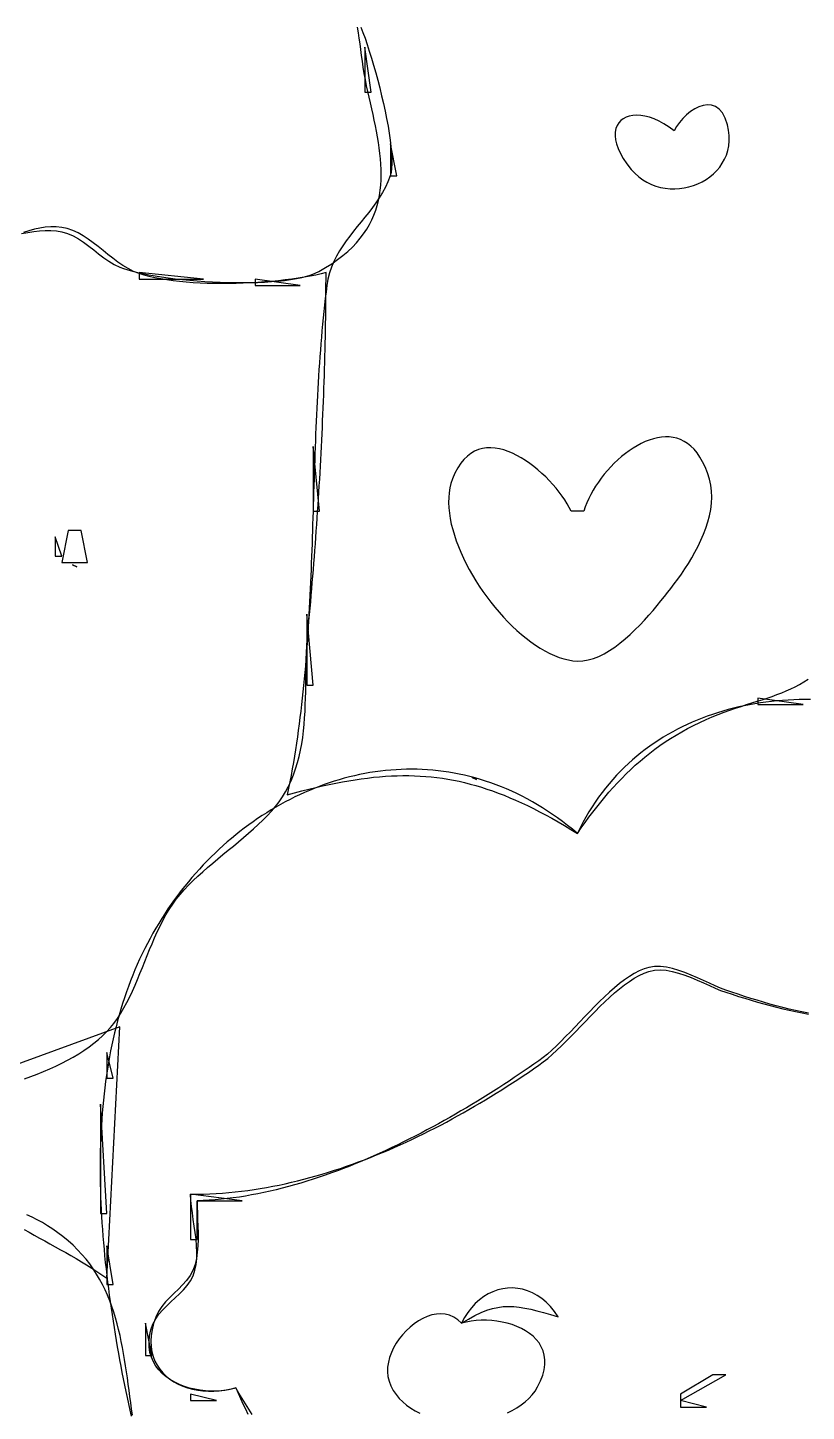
# Model space of a CAD drawing. Extents: x 0 to 1391, y 0 to 1579.
# Drawn here: x 210.7 to 331.5, y 420.3 to 635 of the extents above; entities that cross this region are included whole.
import ezdxf

# ---------------------------------------------------------------- set-up
doc = ezdxf.new("R2010")
doc.units = 0
for name, color, linetype in [('C13', 13, 'CONTINUOUS'), ('C141', 141, 'CONTINUOUS'), ('C153', 153, 'CONTINUOUS'), ('C21', 21, 'CONTINUOUS'), ('C23', 23, 'CONTINUOUS'), ('C25', 25, 'CONTINUOUS'), ('C252', 252, 'CONTINUOUS'), ('C253', 253, 'CONTINUOUS'), ('C33', 33, 'CONTINUOUS'), ('C35', 35, 'CONTINUOUS'), ('C41', 41, 'CONTINUOUS'), ('C59', 59, 'CONTINUOUS'), ('C7', 7, 'CONTINUOUS')]:
    doc.layers.add(name, color=color, linetype=linetype)

msp = doc.modelspace()

# ---------------------------------------------------------------- linework, layer by layer
at = {"layer": 'C13'}
for points in [[(209.7805, 603.0456), (210.728, 603.2286), (211.6591, 603.3747), (212.5718, 603.4778), (213.4642, 603.5319), (214.3344, 603.5309), (215.1803, 603.4685), (216, 603.3387), (216.9107, 603.0814), (217.7762, 602.7092), (218.6053, 602.2443), (219.4071, 601.7089), (220.1904, 601.1253), (220.964, 600.5158), (221.737, 599.9026), (222.5181, 599.308), (223.3164, 598.7542), (224.1407, 598.2634), (225, 597.858), (225.581, 597.6422), (226.2381, 597.4328), (226.9663, 597.2303), (227.7604, 597.0353), (228.6153, 596.8486), (229.5257, 596.6706), (230.4867, 596.502), (231.4929, 596.3435), (232.5394, 596.1956), (233.621, 596.059), (234.7325, 595.9344), (235.8688, 595.8223), (237.0248, 595.7234), (238.1953, 595.6383), (239.3752, 595.5676), (240.5594, 595.5119), (241.7427, 595.472), (242.92, 595.4483), (244.0862, 595.4416), (245.2361, 595.4524), (246.3645, 595.4814), (247.4664, 595.5292), (248.5367, 595.5964), (249.5701, 595.6837), (250.5616, 595.7916), (251.5059, 595.9209), (252.3981, 596.0721), (253.2329, 596.2459), (254.0052, 596.4428), (254.7098, 596.6635), (255.3418, 596.9087), (255.8958, 597.179), (256.9298, 597.7757), (257.8934, 598.3862), (258.7885, 599.0101), (259.6173, 599.6471), (260.3818, 600.2969), (261.0841, 600.9591), (261.7263, 601.6335), (262.3104, 602.3198), (262.8385, 603.0176), (263.3127, 603.7266), (263.735, 604.4466), (264.1076, 605.1773), (264.4325, 605.9182), (264.7117, 606.6692), (264.9473, 607.4299), (265.1415, 608.1999), (265.2962, 608.9791), (265.4136, 609.7671), (265.4957, 610.5635), (265.5446, 611.3682), (265.5624, 612.1806), (265.5511, 613.0007), (265.5128, 613.828), (265.4496, 614.6623), (265.3635, 615.5031), (265.2567, 616.3504), (265.1311, 617.2036), (264.9889, 618.0626), (264.8322, 618.927), (264.6629, 619.7964), (264.4832, 620.6707), (264.2952, 621.5495), (264.1009, 622.4324), (263.9024, 623.3193), (263.7018, 624.2097), (263.5011, 625.1033), (263.3024, 626), (263.1052, 626.9613), (262.9343, 627.9121), (262.7844, 628.8519), (262.65, 629.7799), (262.5258, 630.6956), (262.4066, 631.5983), (262.287, 632.4873), (262.1617, 633.3621), (262.0253, 634.2219), (261.8726, 635.0661)], [(332.1612, 530.7706), (331.2872, 530.7712), (330.415, 530.7572), (329.5448, 530.7285), (328.6768, 530.685), (327.8114, 530.6266), (326.949, 530.5533), (326.0897, 530.4648), (325.2339, 530.3611), (324.3819, 530.2421), (323.534, 530.1076), (322.6905, 529.9577), (321.8517, 529.7921), (321.0179, 529.6107), (320.1894, 529.4135), (319.3664, 529.2003), (318.5494, 528.9711), (317.7385, 528.7256), (316.9342, 528.464), (316.1367, 528.1859), (315.3462, 527.8913), (314.5631, 527.5802), (313.7878, 527.2523), (313.0204, 526.9076), (312.2613, 526.546), (311.5109, 526.1674), (310.7693, 525.7717), (310.0369, 525.3587), (309.3141, 524.9283), (308.601, 524.4806), (307.898, 524.0153), (307.2054, 523.5323), (306.5235, 523.0315), (305.8526, 522.5129), (305.1931, 521.9763), (304.5451, 521.4216), (303.909, 520.8487), (303.2851, 520.2575), (302.6737, 519.6479), (302.0751, 519.0198), (301.4897, 518.3731), (300.9176, 517.7076), (300.3592, 517.0234), (299.8148, 516.3202), (299.2848, 515.5979), (298.7693, 514.8565), (298.2687, 514.0958), (297.7834, 513.3158), (297.3135, 512.5163), (296.8594, 511.6972), (296.4215, 510.8585), (296, 510)], [(296, 510), (295.2393, 510.6334), (294.4741, 511.2446), (293.7045, 511.8336), (292.9308, 512.4006), (292.153, 512.9458), (291.3715, 513.4692), (290.5863, 513.9711), (289.7977, 514.4515), (289.0057, 514.9107), (288.2108, 515.3488), (287.4128, 515.766), (286.6122, 516.1623), (285.809, 516.538), (285.0035, 516.8931), (284.1957, 517.2279), (283.386, 517.5425), (282.5744, 517.837), (281.7612, 518.1116), (280.9465, 518.3665), (280.1305, 518.6017), (279.3134, 518.8175), (278.4954, 519.014), (277.6767, 519.1913), (276.8574, 519.3496), (276.0377, 519.489), (275.2178, 519.6097), (274.3979, 519.7119), (273.5781, 519.7956), (272.7587, 519.8611), (271.9398, 519.9085), (271.1217, 519.9379), (270.3043, 519.9495), (269.4881, 519.9434), (268.6731, 519.9198), (267.8595, 519.8789), (267.0475, 519.8207), (266.2374, 519.7455), (265.4291, 519.6533), (264.6231, 519.5444), (263.8193, 519.4189), (263.0181, 519.277), (262.2195, 519.1187), (261.4238, 518.9442), (260.6312, 518.7537), (259.8418, 518.5474), (259.0558, 518.3253), (258.2734, 518.0877), (257.4947, 517.8347), (256.72, 517.5664), (255.9495, 517.283), (255.1832, 516.9846), (254.4215, 516.6714), (253.6644, 516.3435), (252.9122, 516.0011), (252.165, 515.6444), (251.4231, 515.2734), (250.6865, 514.8884), (249.9555, 514.4895), (249.2303, 514.0768), (248.511, 513.6504), (247.7978, 513.2106), (247.0909, 512.7575), (246.3905, 512.2912), (245.6968, 511.8119), (245.0099, 511.3198), (244.33, 510.8149), (243.6573, 510.2974), (242.992, 509.7676), (242.3343, 509.2254), (241.6843, 508.6712), (241.0423, 508.105), (240.4083, 507.5269), (239.7827, 506.9372), (239.1655, 506.336), (238.5569, 505.7234), (237.9572, 505.0996), (237.3665, 504.4647), (236.785, 503.8189), (236.2128, 503.1623), (235.6502, 502.4951), (235.0973, 501.8174), (234.5543, 501.1295), (234.0215, 500.4313), (233.4989, 499.7231), (232.9867, 499.0051), (232.4852, 498.2773), (231.9945, 497.54), (231.5148, 496.7932), (231.0463, 496.0372), (230.5891, 495.272), (230.1435, 494.4979), (229.7095, 493.715), (229.2875, 492.9233), (228.8776, 492.1232), (228.4799, 491.3147), (228.0946, 490.498), (227.722, 489.6732), (227.3622, 488.8404), (227.0154, 488), (226.6761, 487.1378), (226.35, 486.2684), (226.0371, 485.392), (225.7372, 484.5085), (225.45, 483.6183), (225.1755, 482.7216), (224.9134, 481.8184), (224.6637, 480.909), (224.4262, 479.9935), (224.2007, 479.0722), (223.987, 478.1451), (223.7851, 477.2125), (223.5947, 476.2745), (223.4157, 475.3313), (223.2479, 474.3831), (223.0912, 473.43), (222.9455, 472.4723), (222.8105, 471.51), (222.6861, 470.5435), (222.5722, 469.5727), (222.4686, 468.598), (222.3751, 467.6195), (222.2916, 466.6373), (222.218, 465.6517), (222.154, 464.6628), (222.0996, 463.6708), (222.0545, 462.6758), (222.0186, 461.6781), (221.9918, 460.6777), (221.9739, 459.675), (221.9647, 458.67), (221.9641, 457.6629), (221.972, 456.6539), (221.9881, 455.6431), (222.0123, 454.6309), (222.0445, 453.6172), (222.0845, 452.6023), (222.1322, 451.5864), (222.1873, 450.5696), (222.2498, 449.5522), (222.3195, 448.5342), (222.3962, 447.5159), (222.4798, 446.4974), (222.57, 445.4789), (222.6669, 444.4605), (222.7701, 443.4426), (222.8796, 442.4251), (222.9952, 441.4084), (223.1167, 440.3925), (223.244, 439.3777), (223.3769, 438.364), (223.5153, 437.3518), (223.659, 436.3411), (223.8078, 435.3322), (223.9617, 434.3252), (224.1204, 433.3202), (224.2838, 432.3175), (224.4517, 431.3173), (224.624, 430.3196), (224.8005, 429.3248), (224.981, 428.3328), (225.1655, 427.344), (225.3537, 426.3585), (225.5455, 425.3765), (225.7408, 424.3981), (225.9393, 423.4235), (226.141, 422.4529), (226.3457, 421.4864), (226.5531, 420.5243), (226.7632, 419.5668)], [(245.5518, 419.8668), (245.0277, 420.6855), (244.5104, 421.5082), (244.0001, 422.335), (243.4966, 423.1656), (243, 424), (242.2844, 423.7892), (241.5324, 423.6298), (240.7508, 423.5218), (239.9467, 423.4651), (239.1269, 423.4596), (238.2985, 423.5052), (237.4684, 423.6019), (236.6436, 423.7495), (235.8311, 423.9482), (235.0377, 424.1977), (234.2706, 424.498), (233.5366, 424.8491), (232.8428, 425.2508), (232.196, 425.7032), (231.6033, 426.2061), (231.0716, 426.7595), (230.6079, 427.3633), (230.2192, 428.0174), (229.9124, 428.7219), (229.6944, 429.4765), (229.5724, 430.2813), (229.5531, 431.1362), (229.6437, 432.0412), (229.851, 432.9961), (230.1619, 433.8657), (230.5822, 434.6589), (231.0917, 435.3893), (231.6703, 436.0702), (232.2978, 436.7153), (232.9543, 437.3381), (233.6195, 437.952), (234.2733, 438.5708), (234.8956, 439.2078), (235.4663, 439.8766), (235.9652, 440.5907), (236.3723, 441.3637), (236.6674, 442.2091), (236.8517, 443.1183), (236.9472, 444.0627), (236.9674, 445.0357), (236.9259, 446.0308), (236.8362, 447.0415), (236.712, 448.061), (236.5667, 449.083), (236.414, 450.1009), (236.2674, 451.1081), (236.1405, 452.098), (236.0468, 453.0641), (236, 454), (236.9901, 454.0079), (237.9788, 454.0313), (238.9661, 454.07), (239.9518, 454.1237), (240.936, 454.1923), (241.9185, 454.2755), (242.8994, 454.3732), (243.8784, 454.485), (244.8556, 454.6109), (245.8309, 454.7505), (246.8043, 454.9037), (247.7756, 455.0702), (248.7449, 455.2499), (249.712, 455.4425), (250.6769, 455.6478), (251.6395, 455.8657), (252.5998, 456.0958), (253.5577, 456.3379), (254.5132, 456.592), (255.4661, 456.8576), (256.4164, 457.1348), (257.3641, 457.4231), (258.3091, 457.7224), (259.2513, 458.0325), (260.1907, 458.3532), (261.1272, 458.6843), (262.0608, 459.0255), (262.9913, 459.3766), (263.9188, 459.7375), (264.8431, 460.1079), (265.7641, 460.4875), (266.682, 460.8763), (267.5965, 461.2739), (268.5076, 461.6802), (269.4152, 462.0949), (270.3193, 462.5179), (271.2199, 462.9488), (272.1168, 463.3876), (273.01, 463.8339), (273.8994, 464.2876), (274.785, 464.7485), (275.6668, 465.2164), (276.5445, 465.6909), (277.4183, 466.172), (278.2879, 466.6594), (279.1534, 467.1529), (280.0148, 467.6522), (280.8718, 468.1572), (281.7245, 468.6677), (282.5729, 469.1834), (283.4167, 469.7042), (284.2561, 470.2297), (285.0909, 470.7599), (285.921, 471.2944), (286.7465, 471.8331), (287.5671, 472.3758), (288.383, 472.9222), (289.1939, 473.4721), (290, 474.0254), (290.6923, 474.5302), (291.3927, 475.0903), (292.1006, 475.6995), (292.8157, 476.3514), (293.5374, 477.0399), (294.2651, 477.7588), (294.9985, 478.5018), (295.737, 479.2627), (296.48, 480.0353), (297.2272, 480.8133), (297.978, 481.5906), (298.732, 482.3609), (299.4885, 483.118), (300.2472, 483.8557), (301.0075, 484.5677), (301.769, 485.2478), (302.5311, 485.8898), (303.2934, 486.4875), (304.0553, 487.0347), (304.8163, 487.525), (305.576, 487.9524), (306.3339, 488.3105), (307.0895, 488.5933), (307.9386, 488.7834), (308.8299, 488.8343), (309.7549, 488.7638), (310.7053, 488.5902), (311.6724, 488.3313), (312.6479, 488.0052), (313.6232, 487.6299), (314.5901, 487.2235), (315.5399, 486.804), (316.4642, 486.3893), (317.3547, 485.9975), (318.2027, 485.6467), (319, 485.3549), (319.9828, 485.0311), (320.9655, 484.7158), (321.9482, 484.4094), (322.9314, 484.1126), (323.915, 483.8257), (324.8996, 483.5494), (325.8851, 483.2843), (326.872, 483.0308), (327.8605, 482.7895), (328.8508, 482.561), (329.8431, 482.3458), (330.8377, 482.1445), (331.8348, 481.9575)]]:
    msp.add_lwpolyline(points, dxfattribs=at)
at = {"layer": 'C141'}
for points in [[(262.4124, 635.0713), (262.7257, 634.2485), (263.0483, 633.3498), (263.3776, 632.3838), (263.7105, 631.3589), (264.0444, 630.2837), (264.3762, 629.1666), (264.7032, 628.0161), (265.0224, 626.8408), (265.3312, 625.6491), (265.6265, 624.4495), (265.9056, 623.2505), (266.1655, 622.0605), (266.4035, 620.8882), (266.6167, 619.7419), (266.8021, 618.6302), (266.9571, 617.5615), (267.0787, 616.5444), (267.1641, 615.5874), (267.2103, 614.6989), (267.2146, 613.8874), (267.1742, 613.1614), (267.0861, 612.5294), (266.9475, 612), (266.6021, 611.1077), (266.2023, 610.2505), (265.7547, 609.4242), (265.266, 608.6245), (264.7429, 607.8472), (264.1921, 607.0881), (263.6201, 606.3429), (263.0337, 605.6074), (262.4396, 604.8774), (261.8444, 604.1486), (261.2547, 603.4167), (260.6773, 602.6776), (260.1189, 601.927), (259.586, 601.1607), (259.0854, 600.3744), (258.6237, 599.5639), (258.2076, 598.7249), (257.8438, 597.8533), (257.5389, 596.9447), (257.2997, 595.995), (257.1327, 595), (257.0088, 593.9961), (256.8905, 592.9924), (256.7775, 591.9888), (256.6698, 590.9854), (256.5672, 589.9821), (256.4694, 588.9789), (256.3763, 587.9758), (256.2878, 586.9729), (256.2036, 585.9701), (256.1236, 584.9675), (256.0477, 583.9649), (255.9756, 582.9625), (255.9072, 581.9602), (255.8423, 580.958), (255.7807, 579.956), (255.7224, 578.954), (255.667, 577.9522), (255.6145, 576.9505), (255.5646, 575.9489), (255.5172, 574.9474), (255.4722, 573.946), (255.4292, 572.9447), (255.3883, 571.9435), (255.3492, 570.9425), (255.3117, 569.9415), (255.2757, 568.9406), (255.241, 567.9399), (255.2074, 566.9392), (255.1748, 565.9386), (255.143, 564.9381), (255.1118, 563.9378), (255.081, 562.9375), (255.0505, 561.9373), (255.0202, 560.9372), (254.9897, 559.9371), (254.959, 558.9372), (254.9279, 557.9373), (254.8963, 556.9376), (254.8639, 555.9379), (254.8306, 554.9383), (254.7962, 553.9388), (254.7605, 552.9393), (254.7234, 551.9399), (254.6847, 550.9406), (254.6443, 549.9414), (254.6019, 548.9422), (254.5574, 547.9431), (254.5106, 546.9441), (254.4613, 545.9452), (254.4095, 544.9463), (254.3548, 543.9474), (254.2972, 542.9487), (254.2365, 541.95), (254.1725, 540.9513), (254.105, 539.9527), (254.0338, 538.9542), (253.9588, 537.9557), (253.8799, 536.9573), (253.7968, 535.9589), (253.7094, 534.9606), (253.6174, 533.9623), (253.5208, 532.9641), (253.4194, 531.9659), (253.313, 530.9678), (253.2014, 529.9697), (253.0844, 528.9716), (252.962, 527.9736), (252.8338, 526.9756), (252.6998, 525.9777), (252.5597, 524.9798), (252.4135, 523.9819), (252.2609, 522.9841), (252.1017, 521.9863), (251.9359, 520.9885), (251.7631, 519.9907), (251.5833, 518.993), (251.3963, 517.9953), (251.2019, 516.9976), (251, 516), (252.1315, 516.3039), (253.2431, 516.5925), (254.3355, 516.8654), (255.4095, 517.1226), (256.4659, 517.3637), (257.5054, 517.5887), (258.5287, 517.7974), (259.5367, 517.9895), (260.5301, 518.1649), (261.5097, 518.3233), (262.4762, 518.4647), (263.4303, 518.5889), (264.3729, 518.6955), (265.3047, 518.7845), (266.2265, 518.8557), (267.139, 518.9089), (268.043, 518.9439), (268.9392, 518.9605), (269.8285, 518.9586), (270.7115, 518.9379), (271.5891, 518.8983), (272.4619, 518.8395), (273.3308, 518.7615), (274.1966, 518.664), (275.0599, 518.5468), (275.9216, 518.4098), (276.7823, 518.2527), (277.643, 518.0754), (278.5042, 517.8777), (279.3669, 517.6594), (280.2317, 517.4204), (281.0994, 517.1604), (281.9708, 516.8792), (282.8466, 516.5768), (283.7276, 516.2528), (284.6145, 515.9071), (285.5082, 515.5395), (286.4094, 515.1499), (287.3188, 514.7381), (288.2372, 514.3038), (289.1654, 513.8469), (290.1041, 513.3672), (291.0541, 512.8645), (292.0161, 512.3387), (292.9909, 511.7895), (293.9794, 511.2167), (294.9821, 510.6203), (296, 510), (296.5831, 510.8432), (297.1723, 511.6737), (297.7684, 512.4911), (298.372, 513.2953), (298.9838, 514.086), (299.6044, 514.863), (300.2347, 515.6261), (300.8752, 516.375), (301.5266, 517.1096), (302.1897, 517.8297), (302.8652, 518.5349), (303.5536, 519.2251), (304.2557, 519.9), (304.9722, 520.5595), (305.7038, 521.2033), (306.4512, 521.8312), (307.215, 522.443), (307.9959, 523.0384), (308.7946, 523.6173), (309.6119, 524.1793), (310.4484, 524.7243), (311.3047, 525.2521), (312.1816, 525.7625), (313.0798, 526.2551), (314, 526.7299), (314.9918, 527.2103), (315.9637, 527.6523), (316.916, 528.0592), (317.8492, 528.4348), (318.7635, 528.7826), (319.6594, 529.1063), (320.5372, 529.4094), (321.3972, 529.6955), (322.2398, 529.9683), (323.0653, 530.2314), (323.8741, 530.4884), (324.6666, 530.7428), (325.4431, 530.9983), (326.204, 531.2585), (326.9496, 531.527), (327.6803, 531.8074), (328.3964, 532.1033), (329.0983, 532.4183), (329.7864, 532.7561), (330.461, 533.1201), (331.1224, 533.5141), (331.771, 533.9416)], [(210.1595, 448.5563), (210.9539, 448.1072), (211.7548, 447.6599), (212.5611, 447.2132), (213.3714, 446.7663), (214.1847, 446.3179), (214.9999, 445.8672), (215.8158, 445.4131), (216.6312, 444.9544), (217.445, 444.4903), (218.256, 444.0196), (219.0632, 443.5413), (219.8653, 443.0544), (220.6611, 442.5579), (221.4496, 442.0506), (222.2296, 441.5317), (223, 441), (225, 480), (195, 469)]]:
    msp.add_lwpolyline(points, dxfattribs=at)
at = {"layer": 'C153'}
msp.add_lwpolyline([(226.983, 419.7494), (226.8432, 420.7082), (226.7085, 421.6682), (226.5769, 422.6288), (226.4468, 423.5892), (226.3164, 424.5486), (226.1839, 425.5064), (226.0475, 426.4618), (225.9054, 427.4142), (225.7559, 428.3627), (225.5972, 429.3066), (225.4275, 430.2452), (225.2451, 431.1779), (225.0482, 432.1038), (224.835, 433.0222), (224.6037, 433.9324), (224.3525, 434.8337), (224.0798, 435.7253), (223.7837, 436.6066), (223.4624, 437.4767), (223.1142, 438.335), (222.7372, 439.1808), (222.3298, 440.0132), (221.8902, 440.8316), (221.4165, 441.6353), (220.907, 442.4235), (220.36, 443.1955), (219.7736, 443.9506), (219.1461, 444.688), (218.4757, 445.407), (217.7606, 446.1069), (216.9992, 446.787), (216.2037, 447.4416), (215.4068, 448.0505), (214.6084, 448.6153), (213.8085, 449.1373), (213.0071, 449.6179), (212.2042, 450.0585), (211.3998, 450.4606), (210.5939, 450.8255)], dxfattribs=at)
at = {"layer": 'C21'}
for points in [[(228, 596.8541), (227.1441, 597.1932), (226.3151, 597.613), (225.5087, 598.0993), (224.7204, 598.6381), (223.9459, 599.2154), (223.1808, 599.817), (222.4208, 600.4288), (221.6616, 601.0369), (220.8986, 601.6272), (220.1277, 602.1856), (219.3444, 602.698), (218.5443, 603.1504), (217.7231, 603.5287), (216.8764, 603.8189), (216, 604.0069), (215.1517, 604.0906), (214.3052, 604.0956), (213.4597, 604.0293), (212.6149, 603.8995), (211.7701, 603.7138), (210.925, 603.4796), (210.079, 603.2048)], [(233.2206, 499), (233.7774, 499.7666), (234.3766, 500.5156), (235.0143, 501.2487), (235.6864, 501.9673), (236.3891, 502.673), (237.1182, 503.3672), (237.8698, 504.0516), (238.64, 504.7276), (239.4248, 505.3968), (240.2201, 506.0606), (241.0222, 506.7207), (241.8268, 507.3786), (242.6302, 508.0358), (243.4283, 508.6938), (244.2171, 509.3541), (244.9926, 510.0183), (245.751, 510.6879), (246.4881, 511.3644), (247.2001, 512.0494), (247.883, 512.7444), (248.5327, 513.4509), (249.1454, 514.1705), (249.717, 514.9046), (250.2436, 515.6548), (250.7212, 516.4227), (251.1458, 517.2098), (251.5761, 518.1325), (251.9573, 519.0681), (252.2924, 520.0157), (252.5846, 520.9742), (252.8369, 521.9429), (253.0525, 522.9206), (253.2344, 523.9064), (253.3857, 524.8995), (253.5095, 525.8989), (253.6089, 526.9036), (253.687, 527.9127), (253.7469, 528.9252), (253.7916, 529.9402), (253.8243, 530.9568), (253.8481, 531.9739), (253.866, 532.9908), (253.8812, 534.0063), (253.8967, 535.0196), (253.9156, 536.0298), (253.941, 537.0358), (253.976, 538.0368), (254.0237, 539.0318), (254.0873, 540.0198), (254.1697, 541), (254.2626, 541.9845), (254.3543, 542.9705), (254.4447, 543.9579), (254.5338, 544.9468), (254.6215, 545.9371), (254.7079, 546.9286), (254.793, 547.9214), (254.8767, 548.9153), (254.959, 549.9105), (255.0398, 550.9067), (255.1193, 551.9039), (255.1974, 552.9021), (255.274, 553.9013), (255.3491, 554.9013), (255.4228, 555.9022), (255.495, 556.9038), (255.5657, 557.9062), (255.6348, 558.9092), (255.7025, 559.9129), (255.7686, 560.9171), (255.8331, 561.9218), (255.8961, 562.927), (255.9575, 563.9326), (256.0173, 564.9385), (256.0754, 565.9447), (256.132, 566.9512), (256.1869, 567.9579), (256.2401, 568.9647), (256.2917, 569.9716), (256.3416, 570.9786), (256.3897, 571.9855), (256.4362, 572.9924), (256.481, 573.9991), (256.524, 575.0057), (256.5652, 576.0121), (256.6047, 577.0181), (256.6423, 578.0239), (256.6782, 579.0292), (256.7123, 580.0341), (256.7445, 581.0386), (256.7749, 582.0425), (256.8035, 583.0457), (256.8301, 584.0484), (256.8549, 585.0503), (256.8778, 586.0515), (256.8987, 587.0519), (256.9178, 588.0514), (256.9349, 589.0501), (256.95, 590.0477), (256.9632, 591.0444), (256.9744, 592.0399), (256.9835, 593.0344), (256.9907, 594.0277), (256.9958, 595.0197), (256.9989, 596.0105), (257, 597), (256.2264, 596.8067), (255.4042, 596.6228), (254.5367, 596.4487), (253.6277, 596.2848), (252.6808, 596.1317), (251.6996, 595.9898), (250.6877, 595.8594), (249.6488, 595.7412), (248.5864, 595.6355), (247.5043, 595.5428), (246.4059, 595.4635), (245.295, 595.3982), (244.1752, 595.3472), (243.0501, 595.311), (241.9233, 595.29), (240.7984, 595.2848), (239.6791, 595.2958), (238.569, 595.3234), (237.4716, 595.368), (236.3907, 595.4302), (235.3299, 595.5104), (234.2927, 595.6091), (233.2829, 595.7266), (232.304, 595.8635), (231.3596, 596.0202), (230.4533, 596.1971), (229.5889, 596.3948), (228.7699, 596.6137), (228, 596.8542)], [(210.2336, 471.931), (211.2325, 472.2845), (212.2213, 472.6574), (213.1975, 473.0496), (214.1584, 473.4611), (215.1014, 473.8918), (216.0239, 474.3415), (216.9233, 474.8101), (217.7971, 475.2977), (218.6425, 475.8039), (219.4571, 476.3289), (220.2382, 476.8724), (220.9833, 477.4343), (221.6896, 478.0146), (222.3547, 478.6132), (222.9759, 479.23), (223.5506, 479.8648), (224.0763, 480.5177), (224.6342, 481.2946), (225.1574, 482.0983), (225.6495, 482.9263), (226.114, 483.7758), (226.5543, 484.6444), (226.9742, 485.5294), (227.377, 486.4281), (227.7665, 487.3381), (228.146, 488.2566), (228.5192, 489.1811), (228.8896, 490.109), (229.2608, 491.0376), (229.6363, 491.9644), (230.0196, 492.8868), (230.4143, 493.8021), (230.824, 494.7077), (231.2521, 495.6011), (231.7023, 496.4796), (232.1781, 497.3407), (232.683, 498.1817), (233.2207, 499)], [(229, 434), (229, 429), (230, 429), (229, 434)], [(278, 434), (277.4245, 434.5396), (276.8119, 434.949), (276.1687, 435.2353), (275.5011, 435.4052), (274.8155, 435.4657), (274.1182, 435.4237), (273.4155, 435.2861), (272.7137, 435.0598), (272.0193, 434.7517), (271.3385, 434.3688), (270.6777, 433.9179), (270.0432, 433.406), (269.4413, 432.8399), (268.8783, 432.2265), (268.3607, 431.5729), (267.8948, 430.8858), (267.4868, 430.1722), (267.1431, 429.4391), (266.87, 428.6932), (266.674, 427.9416), (266.5612, 427.191), (266.5381, 426.4486), (266.611, 425.721), (266.7862, 425.0154), (267.0753, 424.2736), (267.4347, 423.5798), (267.8599, 422.9337), (268.3465, 422.335), (268.8904, 421.7832), (269.4872, 421.2782), (270.1326, 420.8196), (270.8221, 420.407), (271.5517, 420.0401)], [(285.1338, 420.1236), (285.8819, 420.4844), (286.5923, 420.885), (287.2606, 421.3252), (287.8825, 421.8046), (288.4538, 422.3229), (288.97, 422.8798), (289.4269, 423.4749), (289.8202, 424.108), (290.2828, 425.0407), (290.621, 425.9303), (290.8412, 426.7767), (290.9497, 427.5795), (290.953, 428.3388), (290.8573, 429.0545), (290.6691, 429.7263), (290.3948, 430.3542), (290.0407, 430.938), (289.6133, 431.4777), (289.1188, 431.973), (288.5637, 432.4239), (287.9544, 432.8302), (287.2972, 433.1919), (286.5985, 433.5087), (285.8647, 433.7806), (285.1022, 434.0074), (284.3174, 434.189), (283.5166, 434.3253), (282.7062, 434.4162), (281.8926, 434.4615), (281.0822, 434.4611), (280.2814, 434.4148), (279.4965, 434.3227), (278.7339, 434.1844), (278, 434)]]:
    msp.add_lwpolyline(points, dxfattribs=at)
at = {"layer": 'C23'}
msp.add_lwpolyline([(215, 556), (215, 553), (216, 553), (215, 556)], dxfattribs=at)
at = {"layer": 'C25'}
msp.add_lwpolyline([(317, 426), (312, 423), (312, 422), (319, 426), (317, 426)], dxfattribs=at)
at = {"layer": 'C252'}
for points in [[(263, 632), (263, 625), (264, 625), (263, 632)], [(267, 617), (267, 612), (268, 612), (267, 617)], [(217.6667, 551.6667), (218.3333, 551.3333), (217.6667, 551.6667)], [(324, 531), (324, 530), (331, 530), (324, 531)], [(279.6667, 518.6667), (280.3333, 518.3333), (279.6667, 518.6667)], [(223, 476), (223, 472), (224, 472), (223, 476)], [(222, 468), (222, 451), (223, 451), (222, 468)]]:
    msp.add_lwpolyline(points, dxfattribs=at)
at = {"layer": 'C253'}
for points in [[(255, 570), (255, 560), (256, 560), (255, 570)], [(254, 544), (254, 533), (255, 533), (254, 544)], [(223, 446), (223, 440), (224, 440), (223, 446)]]:
    msp.add_lwpolyline(points, dxfattribs=at)
at = {"layer": 'C33'}
for points in [[(228, 597), (228, 596), (238, 596), (228, 597)], [(246, 596), (246, 595), (253, 595), (246, 596)], [(236, 454), (236, 447), (237, 447), (237, 453), (244, 453), (236, 454)], [(236, 423), (236, 422), (240, 422), (236, 423)], [(312, 422), (312, 421), (316, 421), (312, 422)]]:
    msp.add_lwpolyline(points, dxfattribs=at)
at = {"layer": 'C35'}
msp.add_lwpolyline([(278, 434), (279.0904, 434.6538), (280.1082, 435.2032), (281.0644, 435.6536), (281.9703, 436.0105), (282.8372, 436.2794), (283.6761, 436.4658), (284.4985, 436.5752), (285.3153, 436.613), (286.138, 436.5849), (286.9776, 436.4962), (287.8454, 436.3524), (288.7527, 436.1591), (289.7105, 435.9217), (290.7302, 435.6457), (291.8229, 435.3366), (293, 435), (292.4221, 435.8454), (291.8038, 436.5999), (291.1497, 437.2646), (290.4643, 437.8402), (289.7522, 438.3276), (289.0181, 438.7278), (288.2664, 439.0416), (287.5017, 439.27), (286.7287, 439.4138), (285.9519, 439.474), (285.1759, 439.4515), (284.4052, 439.3471), (283.6445, 439.1618), (282.8982, 438.8964), (282.1711, 438.5519), (281.4676, 438.1291), (280.7924, 437.629), (280.1499, 437.0525), (279.5449, 436.4004), (278.9818, 435.6737), (278.4653, 434.8732), (278, 434)], dxfattribs=at)
at = {"layer": 'C41'}
for points in [[(331.8292, 482.0872), (330.8263, 482.2921), (329.826, 482.5116), (328.8284, 482.7451), (327.8334, 482.9919), (326.8411, 483.2513), (325.8514, 483.5225), (324.8645, 483.805), (323.8802, 484.0979), (322.8987, 484.4006), (321.9199, 484.7123), (320.9438, 485.0325), (319.9705, 485.3603), (319, 485.6952), (318.1956, 486), (317.3457, 486.36), (316.4577, 486.7583), (315.5388, 487.1784), (314.5964, 487.6036), (313.6378, 488.0171), (312.6704, 488.4024), (311.7014, 488.7427), (310.7382, 489.0214), (309.7881, 489.2218), (308.8583, 489.3272), (307.9564, 489.3211), (307.0895, 489.1867), (306.339, 488.9614), (305.5826, 488.6505), (304.8212, 488.2609), (304.0558, 487.7996), (303.2872, 487.2737), (302.5165, 486.6901), (301.7446, 486.0558), (300.9724, 485.3779), (300.2009, 484.6632), (299.431, 483.9188), (298.6636, 483.1517), (297.8998, 482.3689), (297.1404, 481.5773), (296.3865, 480.784), (295.6389, 479.996), (294.8985, 479.2203), (294.1665, 478.4638), (293.4436, 477.7335), (292.7308, 477.0365), (292.0291, 476.3796), (291.3394, 475.7701), (290.6627, 475.2147), (290, 474.7206), (289.2541, 474.1985), (288.4988, 473.6755), (287.7344, 473.1517), (286.961, 472.6276), (286.1788, 472.1035), (285.3881, 471.5797), (284.5891, 471.0566), (283.782, 470.5344), (282.967, 470.0136), (282.1444, 469.4943), (281.3143, 468.9771), (280.4771, 468.4622), (279.6328, 467.9499), (278.7817, 467.4406), (277.9241, 466.9346), (277.0601, 466.4322), (276.19, 465.9338), (275.314, 465.4398), (274.4323, 464.9503), (273.5451, 464.4659), (272.6526, 463.9867), (271.7551, 463.5132), (270.8528, 463.0456), (269.9459, 462.5844), (269.0346, 462.1298), (268.1192, 461.6822), (267.1998, 461.2418), (266.2766, 460.8092), (265.35, 460.3844), (264.4201, 459.968), (263.487, 459.5602), (262.5512, 459.1614), (261.6127, 458.7719), (260.6717, 458.392), (259.7286, 458.0221), (258.7835, 457.6625), (257.8366, 457.3135), (256.8882, 456.9755), (255.9384, 456.6488), (254.9876, 456.3337), (254.0358, 456.0306), (253.0833, 455.7398), (252.1305, 455.4616), (251.1773, 455.1964), (250.2242, 454.9444), (249.2712, 454.7061), (248.3187, 454.4818), (247.3667, 454.2717), (246.4157, 454.0763), (245.4657, 453.8959), (244.517, 453.7307), (243.5698, 453.5812), (242.6243, 453.4476), (241.6808, 453.3303), (240.7394, 453.2297), (239.8005, 453.146), (238.8641, 453.0796), (237.9305, 453.0308), (237, 453)], [(237, 453), (237.0137, 452.0429), (237.0476, 451.0586), (237.0901, 450.0547), (237.1301, 449.0386), (237.1562, 448.0178), (237.157, 446.9997), (237.1213, 445.9919), (237.0378, 445.0017), (236.8952, 444.0366), (236.6821, 443.1042)], [(236.682, 443.1041), (236.3523, 442.2026), (235.9049, 441.3899), (235.3643, 440.6472), (234.7548, 439.9555), (234.1006, 439.296), (233.4263, 438.6497), (232.756, 437.9979), (232.1143, 437.3216), (231.5253, 436.6018), (231.0136, 435.8199), (230.6034, 434.9568)], [(230.6033, 434.9567), (230.2603, 433.9534), (230.0189, 432.992), (229.8747, 432.0729), (229.8232, 431.1969), (229.8598, 430.3644), (229.98, 429.5761), (230.1793, 428.8326), (230.4532, 428.1345), (230.7973, 427.4823), (231.2069, 426.8766), (231.6775, 426.3181), (232.2048, 425.8073), (232.7841, 425.3449), (233.4109, 424.9313), (234.0808, 424.5673), (234.7892, 424.2533), (235.5316, 423.9901), (236.3035, 423.7782), (237.1004, 423.6181), (237.9178, 423.5105), (238.7512, 423.4559), (239.5961, 423.4551), (240.4479, 423.5084), (241.3021, 423.6166), (242.1543, 423.7803), (243, 424), (243.3574, 423.1617), (243.7245, 422.3319), (244.1013, 421.5103), (244.4875, 420.6972), (244.8832, 419.8923)]]:
    msp.add_lwpolyline(points, dxfattribs=at)
at = {"layer": 'C59'}
msp.add_lwpolyline([(217, 557), (216, 552), (220, 552), (219, 557), (217, 557)], dxfattribs=at)
at = {"layer": 'C7'}
for points in [[(304.3441, 613.0192), (304.9012, 612.4102), (305.4969, 611.8737), (306.1268, 611.4081), (306.7861, 611.0117), (307.4703, 610.6831), (308.1749, 610.4207), (308.8952, 610.2229), (309.6266, 610.0882), (310.3646, 610.015), (311.1046, 610.0018), (311.842, 610.0471), (312.5722, 610.1492), (313.2907, 610.3066), (313.9928, 610.5178), (314.6739, 610.7812), (315.3296, 611.0952), (315.9552, 611.4584), (316.546, 611.8691), (317.0977, 612.3257), (317.6054, 612.8269), (318.0648, 613.3709), (318.4711, 613.9562), (318.8198, 614.5814), (319.1063, 615.2447), (319.3261, 615.9447), (319.4745, 616.6799), (319.547, 617.4486), (319.539, 618.2493), (319.4459, 619.0805), (319.2631, 619.9406), (318.9153, 620.9722), (318.4843, 621.7753), (317.9825, 622.3665), (317.4224, 622.7626), (316.8167, 622.9801), (316.1777, 623.0357), (315.5181, 622.9461), (314.8504, 622.728), (314.187, 622.3979), (313.5405, 621.9725), (312.9235, 621.4686), (312.3484, 620.9027), (311.8277, 620.2915), (311.3741, 619.6517), (311, 619)], [(311, 619), (310.207, 619.5889), (309.4238, 620.0917), (308.6546, 620.5106), (307.904, 620.8477), (307.1764, 621.1053), (306.4764, 621.2857), (305.8083, 621.3911), (305.1767, 621.4238), (304.586, 621.3859), (304.0407, 621.2798), (303.5452, 621.1076), (303.104, 620.8717), (302.7216, 620.5742), (302.4025, 620.2174), (302.1511, 619.8035), (301.9718, 619.3348), (301.8692, 618.8135), (301.8478, 618.2419), (301.9119, 617.6222), (302.066, 616.9566), (302.3147, 616.2474), (302.6624, 615.4968), (303.1135, 614.7071), (303.6726, 613.8805), (304.3441, 613.0193)], [(316.4714, 564.9598), (316.1549, 565.9494), (315.8039, 566.8484), (315.4205, 567.6594), (315.0066, 568.385), (314.5643, 569.0277), (314.0956, 569.5902), (313.6025, 570.075), (313.087, 570.4847), (312.5511, 570.8218), (311.9969, 571.089), (311.4263, 571.2889), (310.8415, 571.4239), (310.2443, 571.4967), (309.6368, 571.5099), (309.021, 571.466), (308.399, 571.3676), (307.7727, 571.2174), (307.1442, 571.0178), (306.5155, 570.7715), (305.8885, 570.481), (305.2654, 570.1489), (304.6482, 569.7778), (304.0387, 569.3703), (303.4392, 568.9289), (302.8515, 568.4563), (302.2777, 567.9549), (301.7198, 567.4275), (301.1799, 566.8765), (300.6599, 566.3046), (300.1618, 565.7143), (299.6877, 565.1082), (299.2396, 564.4888), (298.8196, 563.8588), (298.4295, 563.2208), (298.0714, 562.5773), (297.7475, 561.9309), (297.4595, 561.2841), (297.2097, 560.6396), (297, 560)], [(297, 560), (295, 560), (294.7171, 560.5652), (294.3898, 561.1457), (294.0205, 561.7372), (293.6119, 562.336), (293.1668, 562.938), (292.6876, 563.5392), (292.1772, 564.1357), (291.6381, 564.7235), (291.073, 565.2986), (290.4846, 565.8571), (289.8755, 566.395), (289.2483, 566.9083), (288.6057, 567.3931), (287.9503, 567.8454), (287.2849, 568.2611), (286.612, 568.6364), (285.9344, 568.9673), (285.2545, 569.2499), (284.5752, 569.48), (283.8991, 569.6538), (283.2288, 569.7673), (282.5669, 569.8165), (281.9162, 569.7975), (281.2792, 569.7063), (280.6586, 569.5389), (280.0571, 569.2913), (279.4773, 568.9596), (278.9219, 568.5399), (278.3936, 568.028), (277.8949, 567.4202), (277.4285, 566.7123), (276.9971, 565.9004), (276.6034, 564.9807)], [(276.6033, 564.9807), (276.3772, 564.3018), (276.2068, 563.5934), (276.0904, 562.8577), (276.0265, 562.097), (276.0133, 561.3135), (276.0491, 560.5095), (276.1323, 559.6871), (276.2613, 558.8487), (276.4343, 557.9964), (276.6498, 557.1324), (276.906, 556.2592), (277.2013, 555.3787), (277.534, 554.4934), (277.9025, 553.6054), (278.3052, 552.7169), (278.7402, 551.8302), (279.2061, 550.9476), (279.7011, 550.0713), (280.2235, 549.2034), (280.7718, 548.3463), (281.3442, 547.5022), (281.9391, 546.6733), (282.5548, 545.8618), (283.1896, 545.0701), (283.842, 544.3002), (284.5102, 543.5545), (285.1926, 542.8352), (285.8875, 542.1445), (286.5932, 541.4847), (287.3082, 540.858), (288.0306, 540.2666), (288.759, 539.7128), (289.4915, 539.1988), (290.2266, 538.7268), (290.9626, 538.2992), (291.6979, 537.918), (292.4307, 537.5856), (293.1593, 537.3041), (293.8823, 537.0759), (294.5978, 536.9032), (295.3042, 536.7881), (296, 536.733), (296.8231, 536.7612), (297.6519, 536.8981), (298.4838, 537.1349), (299.3159, 537.463), (300.1457, 537.8735), (300.9703, 538.3579), (301.7873, 538.9073), (302.5938, 539.513), (303.3872, 540.1663), (304.1648, 540.8585), (304.924, 541.5809), (305.6619, 542.3247), (306.376, 543.0812), (307.0636, 543.8417), (307.7219, 544.5975), (308.3484, 545.3398), (308.9402, 546.0599), (309.4948, 546.7491), (310.0094, 547.3987), (310.4814, 548), (311.0195, 548.6997), (311.5668, 549.4395), (312.1174, 550.2162), (312.6652, 551.0264), (313.2042, 551.8668), (313.7285, 552.7342), (314.232, 553.6253), (314.7087, 554.5366), (315.1526, 555.465), (315.5578, 556.4072), (315.9183, 557.3597), (316.228, 558.3194), (316.481, 559.283), (316.6712, 560.247), (316.7927, 561.2083), (316.8394, 562.1636), (316.8055, 563.1094), (316.6848, 564.0426), (316.4714, 564.9599)]]:
    msp.add_lwpolyline(points, dxfattribs=at)

doc.saveas('drawing.dxf')
